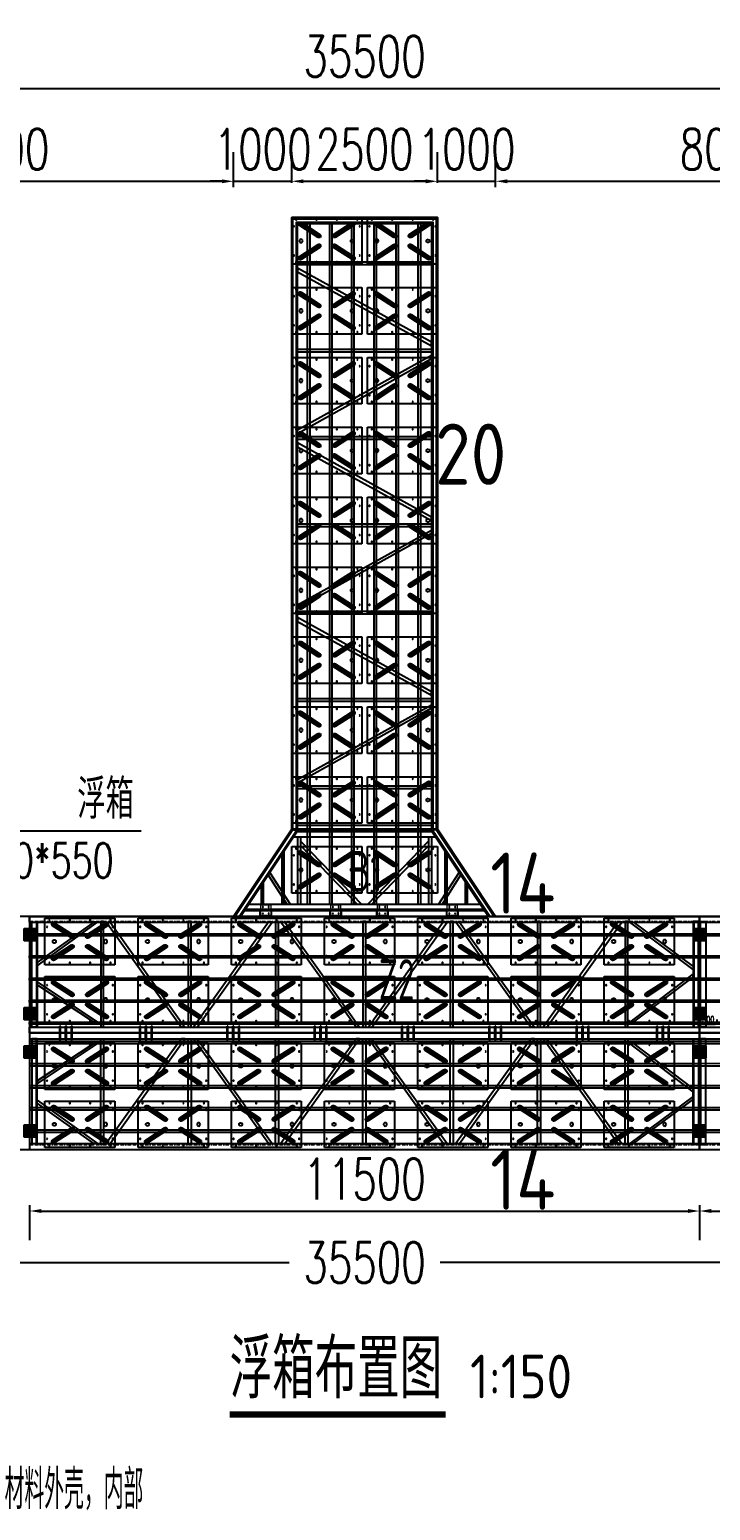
# Model space of a CAD drawing. Extents: x -89702 to 926017, y -610001 to -56924.
# Drawn here: x 887376 to 899062, y -235826 to -210400 of the extents above; entities that cross this region are included whole.
import ezdxf

# ---------------------------------------------------------------- set-up
doc = ezdxf.new("R2010")
doc.units = 0
doc.header["$LTSCALE"] = 10
doc.header["$MEASUREMENT"] = 0
doc.linetypes.add('__BORDER__', pattern=[21, 6, -3, 6, -3, 0, -3])
for name, color, linetype in [('DIM_LEAD', 3, 'Continuous'), ('DIM_SYMB', 3, 'Continuous'), ('L-TEXT文字标注', 7, 'Continuous'), ('PUB_TEXT', 7, 'Continuous'), ('W-_ANTICOLLISION防撞措施', 6, 'Continuous'), ('W-ALUMINUM_FRAME铝架', 30, 'Continuous'), ('W-FLOAT_BOWL浮筒', 253, 'Continuous'), ('W-STEEL_FRAME钢架', 3, 'Continuous'), ('W-STEEL_KEEL钢龙骨', 5, 'Continuous'), ('塑木板', 32, 'Continuous')]:
    doc.layers.add(name, color=color, linetype=linetype)
doc.layers.add('文字标注', color=7, linetype='Continuous', lineweight=18)
doc.styles.add('_TCH_DIM', font='SIMPLEX', dxfattribs={"bigfont": 'GBCBIG'})
doc.styles.get("Standard").update_dxf_attribs({"font": 'gbenor.shx', "bigfont": 'gbcbig.shx'})
doc.styles.add('STANDARD_T3', font='simplex.shx', dxfattribs={"width": 0.7, "bigfont": 'gbcbig.shx'})
doc.dimstyles.new('W&&200', dxfattribs={"dimtxt": 700, "dimasz": 200, "dimexe": 500, "dimexo": 600, "dimgap": 200, "dimtad": 1, "dimdec": 0, "dimzin": 0, "dimdsep": 46, "dimtxsty": 'STANDARD_T3', "dimcen": 0.09, "dimclrd": 1, "dimclre": 1, "dimclrt": 7, "dimazin": 2, "dimtfac": 1, "dimtdec": 0, "dimtix": 1, "dimtmove": 2, "dimatfit": 3, "dimfxl": 0, "dimtolj": 1, "dimtzin": 0, "dimarcsym": 0})
doc.dimstyles.new('W&&30', dxfattribs={"dimtxt": 105, "dimasz": 30, "dimexe": 75, "dimexo": 90, "dimgap": 30, "dimtad": 1, "dimdec": 0, "dimzin": 0, "dimdsep": 46, "dimtxsty": 'STANDARD_T3', "dimcen": 0.09, "dimclrd": 1, "dimclre": 1, "dimclrt": 7, "dimazin": 2, "dimtfac": 1, "dimtdec": 0, "dimtix": 1, "dimtmove": 2, "dimatfit": 3, "dimfxl": 0, "dimtolj": 1, "dimtzin": 0, "dimarcsym": 0})

# ---------------------------------------------------------------- blocks, each defined once
blk = doc.blocks.new('fx1200')
for p, q in [((1200, 276), (0, 276)), ((0, 276), (0, -524)), ((1200, -524), (1200, 276)), ((121, 187), (116, 177)), ((116, 177), (118, 165)), ((118, 165), (121, 155)), ((128, 196), (121, 187)), ((121, 155), (129, 147)), ((126, 172), (129, 182)), ((128, 162), (126, 172)), ((139, 201), (128, 196)), ((134, 155), (128, 162)), ((129, 182), (136, 190)), ((129, 172), (131, 180)), ((131, 164), (129, 172)), ((137, 159), (129, 147)), ((129, 147), (453, -63)), ((131, 180), (137, 187)), ((137, 159), (131, 164)), ((134, 155), (458, -56)), ((136, 190), (145, 192)), ((137, 187), (145, 189)), ((153, 185), (137, 159)), ((461, -53), (137, 159)), ((150, 201), (139, 201)), ((145, 192), (155, 189)), ((145, 189), (153, 185)), ((159, 197), (150, 201)), ((159, 197), (153, 185)), ((153, 185), (477, -24)), ((478, -21), (155, 189)), ((483, -12), (159, 197)), ((1041, 197), (717, -12)), ((1045, 189), (722, -21)), ((723, -24), (1047, 185)), ((1064, 159), (741, -53)), ((742, -56), (1066, 155)), ((747, -63), (1071, 147)), ((1052, 201), (1041, 197)), ((1047, 185), (1041, 197)), ((1045, 189), (1055, 192)), ((1047, 185), (1055, 189)), ((1047, 185), (1064, 159)), ((1063, 201), (1052, 201)), ((1055, 192), (1064, 190)), ((1055, 189), (1063, 187)), ((1072, 196), (1063, 201)), ((1063, 187), (1069, 180)), ((1064, 190), (1072, 182)), ((1069, 164), (1064, 159)), ((1064, 159), (1071, 147)), ((1072, 162), (1066, 155)), ((1069, 180), (1071, 172)), ((1071, 172), (1069, 164)), ((1071, 147), (1079, 155)), ((1080, 187), (1072, 196)), ((1072, 182), (1076, 172)), ((1076, 172), (1072, 162)), ((1079, 155), (1084, 165)), ((1084, 177), (1080, 187)), ((1084, 165), (1084, 177)), ((453, -184), (129, -393)), ((132, -123), (134, -113)), ((134, -135), (132, -123)), ((134, -113), (140, -103)), ((140, -145), (134, -135)), ((458, -192), (134, -402)), ((137, -405), (461, -195)), ((140, -103), (150, -96)), ((150, -150), (140, -145)), ((150, -96), (161, -95)), ((161, -153), (150, -150)), ((477, -222), (153, -433)), ((155, -437), (478, -225)), ((159, -443), (483, -234)), ((161, -95), (171, -96)), ((171, -150), (161, -153)), ((171, -96), (180, -103)), ((180, -145), (171, -150)), ((180, -103), (187, -113)), ((187, -135), (180, -145)), ((187, -113), (188, -123)), ((188, -123), (187, -135)), ((461, -53), (453, -63)), ((453, -63), (464, -68)), ((464, -180), (453, -184)), ((453, -184), (461, -195)), ((467, -59), (458, -56)), ((458, -192), (467, -189)), ((461, -53), (477, -24)), ((469, -54), (461, -53)), ((461, -195), (469, -192)), ((461, -195), (477, -222)), ((464, -68), (475, -68)), ((475, -180), (464, -180)), ((478, -56), (467, -59)), ((467, -189), (478, -190)), ((475, -53), (469, -54)), ((469, -192), (475, -194)), ((482, -48), (475, -53)), ((475, -68), (485, -63)), ((485, -185), (475, -180)), ((475, -194), (482, -200)), ((483, -12), (477, -24)), ((477, -24), (482, -31)), ((482, -217), (477, -222)), ((477, -222), (483, -234)), ((478, -21), (485, -29)), ((485, -49), (478, -56)), ((478, -190), (485, -199)), ((485, -219), (478, -225)), ((482, -31), (485, -39)), ((485, -39), (482, -48)), ((482, -200), (485, -209)), ((485, -209), (482, -217)), ((491, -21), (483, -12)), ((483, -234), (491, -225)), ((485, -29), (488, -39)), ((488, -39), (485, -49)), ((485, -63), (493, -54)), ((493, -194), (485, -185)), ((485, -199), (488, -209)), ((488, -209), (485, -219)), ((496, -31), (491, -21)), ((491, -225), (496, -215)), ((493, -54), (496, -43)), ((496, -204), (493, -194)), ((496, -43), (496, -31)), ((496, -215), (496, -204)), ((709, -21), (704, -31)), ((704, -31), (704, -43)), ((704, -43), (707, -54)), ((707, -194), (704, -204)), ((704, -204), (704, -215)), ((704, -215), (709, -225)), ((707, -54), (715, -63)), ((715, -185), (707, -194)), ((717, -12), (709, -21)), ((709, -225), (717, -234)), ((712, -39), (715, -29)), ((715, -49), (712, -39)), ((712, -209), (715, -199)), ((715, -219), (712, -209)), ((715, -29), (722, -21)), ((723, -56), (715, -49)), ((715, -63), (725, -68)), ((725, -180), (715, -185)), ((715, -199), (723, -190)), ((722, -225), (715, -219)), ((717, -12), (723, -24)), ((717, -39), (718, -31)), ((718, -48), (717, -39)), ((717, -209), (718, -200)), ((718, -217), (717, -209)), ((723, -222), (717, -234)), ((717, -234), (1041, -443)), ((718, -31), (723, -24)), ((725, -53), (718, -48)), ((718, -200), (725, -194)), ((723, -222), (718, -217)), ((722, -225), (1045, -437)), ((741, -53), (723, -24)), ((733, -59), (723, -56)), ((723, -190), (733, -189)), ((741, -195), (723, -222)), ((1047, -433), (723, -222)), ((733, -54), (725, -53)), ((725, -68), (736, -68)), ((736, -180), (725, -180)), ((725, -194), (733, -192)), ((741, -53), (733, -54)), ((742, -56), (733, -59)), ((733, -189), (742, -192)), ((733, -192), (741, -195)), ((736, -68), (747, -63)), ((747, -184), (736, -180)), ((741, -53), (747, -63)), ((747, -184), (741, -195)), ((741, -195), (1064, -405)), ((1066, -402), (742, -192)), ((1071, -393), (747, -184)), ((1015, -113), (1012, -123)), ((1012, -123), (1015, -135)), ((1020, -103), (1015, -113)), ((1015, -135), (1020, -145)), ((1029, -96), (1020, -103)), ((1020, -145), (1029, -150)), ((1041, -95), (1029, -96)), ((1029, -150), (1041, -153)), ((1050, -96), (1041, -95)), ((1041, -153), (1050, -150)), ((1060, -103), (1050, -96)), ((1050, -150), (1060, -145)), ((1066, -113), (1060, -103)), ((1060, -145), (1066, -135)), ((1068, -123), (1066, -113)), ((1066, -135), (1068, -123)), ((118, -412), (116, -423)), ((116, -423), (121, -435)), ((121, -402), (118, -412)), ((129, -393), (121, -402)), ((121, -435), (128, -443)), ((126, -420), (128, -410)), ((129, -430), (126, -420)), ((128, -410), (134, -402)), ((128, -443), (139, -448)), ((129, -393), (137, -405)), ((129, -420), (131, -412)), ((131, -428), (129, -420)), ((136, -437), (129, -430)), ((131, -412), (137, -405)), ((137, -433), (131, -428)), ((145, -438), (136, -437)), ((153, -433), (137, -405)), ((145, -435), (137, -433)), ((139, -448), (150, -448)), ((153, -433), (145, -435)), ((155, -437), (145, -438)), ((150, -448), (159, -443)), ((153, -433), (159, -443)), ((1041, -443), (1047, -433)), ((1041, -443), (1052, -448)), ((1055, -438), (1045, -437)), ((1047, -433), (1064, -405)), ((1055, -435), (1047, -433)), ((1052, -448), (1063, -448)), ((1063, -433), (1055, -435)), ((1064, -437), (1055, -438)), ((1069, -428), (1063, -433)), ((1063, -448), (1072, -443)), ((1071, -393), (1064, -405)), ((1064, -405), (1069, -412)), ((1072, -430), (1064, -437)), ((1066, -402), (1072, -410)), ((1069, -412), (1071, -420)), ((1071, -420), (1069, -428)), ((1079, -402), (1071, -393)), ((1072, -410), (1076, -420)), ((1076, -420), (1072, -430)), ((1072, -443), (1080, -435)), ((1084, -412), (1079, -402)), ((1080, -435), (1084, -423)), ((1084, -423), (1084, -412)), ((0, -524), (1200, -524))]:
    blk.add_line(p, q)
for centre in [(35, 126), (75, 241), (425, 241), (775, 241), (1125, 241), (1165, 126), (35, -374), (75, -489), (425, -489), (775, -489), (1125, -489), (1165, -374)]:
    blk.add_circle(centre, 7)
blk = doc.blocks.new('*U2206')
at = {"layer": 'W-FLOAT_BOWL浮筒', "xscale": -1, "rotation": 180}
for p in [(-1250, -124), (50, -124)]:
    blk.add_blockref('fx1200', p, dxfattribs=at)
blk = doc.blocks.new('*U2207')
at = {"layer": 'W-FLOAT_BOWL浮筒', "color": 0, "linetype": 'ByBlock', "lineweight": -2, "transparency": 16777216}
for p in [(0, 0), (0, -1200), (0, -2400), (0, -3600), (0, -4800), (0, -6000), (0, -7200), (0, -8400), (0, -9600), (0, -10800)]:
    blk.add_blockref('*U2206', p, dxfattribs=at)
blk = doc.blocks.new('*D2282')
at = {"layer": 'Defpoints', "color": 0, "linetype": 'ByBlock', "transparency": 16777216}
for p in [(887376, -229628), (898876, -229628), (898876, -230686)]:
    blk.add_point(p, dxfattribs=at)
at = {"layer": 'W-_ANTICOLLISION防撞措施', "color": 1, "linetype": 'ByBlock', "lineweight": -2, "transparency": 16777216}
for p, q in [((887376, -230586), (887376, -231186)), ((898876, -230586), (898876, -231186)), ((887576, -230686), (898676, -230686))]:
    blk.add_line(p, q, dxfattribs=at)
at = {"layer": 'W-_ANTICOLLISION防撞措施', "color": 1, "linetype": 'ByBlock', "transparency": 16777216}
for points in [[(887576, -230652), (887576, -230719), (887376, -230686)], [(898676, -230652), (898676, -230719), (898876, -230686)]]:
    blk.add_solid(points, dxfattribs=at)
at = {"layer": 'W-_ANTICOLLISION防撞措施', "color": 7, "linetype": 'ByBlock', "transparency": 16777216, "insert": (893126, -230136), "char_height": 700, "attachment_point": 5, "style": 'STANDARD_T3'}
blk.add_mtext('\\A1;11500', dxfattribs=at)
blk = doc.blocks.new('*D2283')
at = {"layer": 'Defpoints', "color": 0, "linetype": 'ByBlock', "transparency": 16777216}
for p in [(898876, -229628), (910876, -229628), (910876, -230686)]:
    blk.add_point(p, dxfattribs=at)
at = {"layer": 'W-_ANTICOLLISION防撞措施', "color": 1, "linetype": 'ByBlock', "lineweight": -2, "transparency": 16777216}
for p, q in [((898876, -230586), (898876, -231186)), ((910876, -230586), (910876, -231186)), ((899076, -230686), (910676, -230686))]:
    blk.add_line(p, q, dxfattribs=at)
at = {"layer": 'W-_ANTICOLLISION防撞措施', "color": 1, "linetype": 'ByBlock', "transparency": 16777216}
for points in [[(899076, -230652), (899076, -230719), (898876, -230686)], [(910676, -230652), (910676, -230719), (910876, -230686)]]:
    blk.add_solid(points, dxfattribs=at)
at = {"layer": 'W-_ANTICOLLISION防撞措施', "color": 7, "linetype": 'ByBlock', "transparency": 16777216, "insert": (904876, -230136), "char_height": 700, "attachment_point": 5, "style": 'STANDARD_T3'}
blk.add_mtext('\\A1;12000', dxfattribs=at)
blk = doc.blocks.new('01')
h = blk.add_hatch()
h.set_pattern_fill('HOUND', color=77, scale=5)
h.set_pattern_definition([(0, (0, 0), (31.75, 7.9375), [127, -63.5]), (90, (0, 0), (-7.9375, -31.75), [127, -63.5])])
h.paths.add_polyline_path([(50227, 12928), (50227, 12728), (50427, 12728), (50427, 12928)])
h.paths.add_polyline_path([(50382, 12893, -1), (50402, 12893, -1)], flags=16)
h.paths.add_polyline_path([(50252, 12893, -1), (50272, 12893, -1)], flags=16)
h.paths.add_polyline_path([(50402, 12763, -1), (50382, 12763, -1)], flags=16)
h.paths.add_polyline_path([(50272, 12763, -1), (50252, 12763, -1)], flags=16)
at = {"color": 251}
blk.add_lwpolyline([(50227, 12928), (50427, 12928), (50427, 12728), (50227, 12728)], close=True, dxfattribs=at)
at = {"color": 6}
for centre in [(50262, 12893), (50262, 12763), (50392, 12893), (50392, 12763)]:
    blk.add_circle(centre, 10, dxfattribs=at)
blk = doc.blocks.new('*U2232')
at = {"color": 4}
blk.add_lwpolyline([(-5750, 17.5), (5750, 17.5), (5750, -17.5), (-5750, -17.5)], close=True, dxfattribs=at)
blk = doc.blocks.new('*U2233')
at = {"layer": 'W-STEEL_KEEL钢龙骨', "color": 0, "linetype": 'ByBlock', "lineweight": -2, "transparency": 16777216}
for p in [(0, 1520), (0, 1140), (0, 760), (0, 380), (0, 0)]:
    blk.add_blockref('*U2232', p, dxfattribs=at)
blk = doc.blocks.new('*U2237')
at = {"color": 1}
blk.add_lwpolyline([(25, 906.5), (-25, 906.5), (-25, -906.5), (25, -906.5)], close=True, dxfattribs=at)
blk = doc.blocks.new('*U2231')
at = {"layer": 'W-ALUMINUM_FRAME铝架', "color": 0, "linetype": 'ByBlock', "lineweight": -2, "transparency": 16777216}
for p in [(0, 0), (1500, 0), (3000, 0), (4500, 0), (6000, 0), (7500, 0), (9000, 0)]:
    blk.add_blockref('*U2237', p, dxfattribs=at)
blk = doc.blocks.new('1')
at = {"lineweight": -3}
for p, q in [((-1521938, 1214338), (-1521935, 1214338)), ((-1521938, 1214336), (-1521931, 1214336)), ((-1521938, 1214336), (-1521914, 1214336)), ((-1521938, 1214136), (-1521931, 1214136)), ((-1521938, 1214136), (-1521914, 1214136)), ((-1521938, 1214134), (-1521935, 1214134)), ((-1521936, 1214341), (-1521936, 1214346)), ((-1521936, 1214346), (-1521916, 1214346)), ((-1521935, 1214341), (-1521936, 1214341)), ((-1521935, 1214131), (-1521936, 1214131)), ((-1521936, 1214131), (-1521936, 1214126)), ((-1521936, 1214126), (-1521916, 1214126)), ((-1521934, 1214347), (-1521932, 1214347)), ((-1521933, 1214352), (-1521931, 1214355)), ((-1521933, 1214136), (-1521933, 1214352)), ((-1521919, 1214352), (-1521933, 1214352)), ((-1521932, 1214347), (-1521919, 1214347)), ((-1521932, 1214346), (-1521932, 1214341)), ((-1521932, 1214126), (-1521932, 1214131)), ((-1521921, 1214355), (-1521931, 1214355)), ((-1521919, 1214352), (-1521921, 1214355)), ((-1521919, 1214347), (-1521921, 1214347)), ((-1521921, 1214346), (-1521921, 1214341)), ((-1521921, 1214126), (-1521921, 1214131)), ((-1521919, 1214136), (-1521919, 1214352)), ((-1521917, 1214341), (-1521916, 1214341)), ((-1521914, 1214338), (-1521917, 1214338)), ((-1521914, 1214134), (-1521917, 1214134)), ((-1521917, 1214131), (-1521916, 1214131)), ((-1521916, 1214341), (-1521916, 1214346)), ((-1521916, 1214131), (-1521916, 1214126)), ((-1521934, 1214125), (-1521932, 1214125)), ((-1521932, 1214125), (-1521919, 1214125)), ((-1521919, 1214125), (-1521921, 1214125))]:
    blk.add_line(p, q, dxfattribs=at)
at = {"color": 1}
for p, q in [((-1521936, 1214346), (-1521934, 1214347)), ((-1521919, 1214347), (-1521916, 1214346))]:
    blk.add_line(p, q, dxfattribs=at)
at = {"color": 6, "lineweight": -3}
for p, q in [((-1521931, 1214136), (-1521931, 1214355)), ((-1521921, 1214136), (-1521921, 1214355))]:
    blk.add_line(p, q, dxfattribs=at)
at = {"lineweight": -3}
for points in [[(-1521933, 1214336), (-1521938, 1214336), (-1521938, 1214338), (-1521914, 1214338), (-1521914, 1214336), (-1521919, 1214336)], [(-1521933, 1214136), (-1521938, 1214136), (-1521938, 1214134), (-1521914, 1214134), (-1521914, 1214136), (-1521919, 1214136)], [(-1521935, 1214338), (-1521935, 1214341), (-1521917, 1214341), (-1521917, 1214338)], [(-1521935, 1214134), (-1521935, 1214131), (-1521917, 1214131), (-1521917, 1214134)]]:
    blk.add_lwpolyline(points, dxfattribs=at)
for centre, radius, start, end in [((-1521934, 1214129), 3.22, 223.6028, 316.3972), ((-1521926, 1214140), 14.7, 248.7607, 291.2393), ((-1521919, 1214129), 3.22, 223.6028, 316.3972)]:
    blk.add_arc(centre, radius, start, end, dxfattribs=at)
blk = doc.blocks.new('*U2244')
at = {"color": 4}
blk.add_lwpolyline([(-5957, 18), (5957, 17), (5957, -18), (-5957, -17)], close=True, dxfattribs=at)
blk = doc.blocks.new('*U2245')
at = {"layer": 'W-STEEL_KEEL钢龙骨', "color": 0, "linetype": 'ByBlock', "lineweight": -2, "transparency": 16777216}
for p in [(0, 1520), (0, 1140), (0, 760), (0, 380), (0, 0)]:
    blk.add_blockref('*U2244', p, dxfattribs=at)
blk = doc.blocks.new('*U2228')
at = {"color": 4}
blk.add_lwpolyline([(-5750, 17.5), (5750, 17.5), (5750, -17.5), (-5750, -17.5)], close=True, dxfattribs=at)
blk = doc.blocks.new('*U2229')
at = {"layer": 'W-STEEL_KEEL钢龙骨', "color": 0, "linetype": 'ByBlock', "lineweight": -2, "transparency": 16777216}
for p in [(0, 1520), (0, 1140), (0, 760), (0, 380), (0, 0)]:
    blk.add_blockref('*U2228', p, dxfattribs=at)
blk = doc.blocks.new('*U2230')
at = {"color": 1}
blk.add_lwpolyline([(25, 906.5), (-25, 906.5), (-25, -906.5), (25, -906.5)], close=True, dxfattribs=at)
blk = doc.blocks.new('*U2227')
at = {"layer": 'W-ALUMINUM_FRAME铝架', "color": 0, "linetype": 'ByBlock', "lineweight": -2, "transparency": 16777216}
for p in [(0, 0), (1500, 0), (3000, 0), (4500, 0), (6000, 0), (7500, 0), (9000, 0)]:
    blk.add_blockref('*U2230', p, dxfattribs=at)
blk = doc.blocks.new('*D2305')
at = {"layer": 'Defpoints', "color": 0, "transparency": 16777216}
for p in [(899176, -227475), (899176, -227528), (898876, -227628)]:
    blk.add_point(p, dxfattribs=at)
at = {"layer": 'W-STEEL_FRAME钢架', "color": 1, "lineweight": -2, "transparency": 16777216}
for p, q in [((898876, -227538), (898876, -227400)), ((898906, -227475), (899146, -227475)), ((899176, -227438), (899176, -227400))]:
    blk.add_line(p, q, dxfattribs=at)
at = {"layer": 'W-STEEL_FRAME钢架', "color": 1, "transparency": 16777216}
for points in [[(898906, -227470), (898906, -227480), (898876, -227475)], [(899146, -227470), (899146, -227480), (899176, -227475)]]:
    blk.add_solid(points, dxfattribs=at)
at = {"layer": 'W-STEEL_FRAME钢架', "color": 7, "transparency": 16777216, "insert": (899026, -227393), "char_height": 105, "attachment_point": 5, "style": 'STANDARD_T3'}
blk.add_mtext('\\A1;300', dxfattribs=at)
blk = doc.blocks.new('*U2240')
at = {"color": 4}
blk.add_lwpolyline([(5957, 18), (-5957, 17), (-5957, -18), (5957, -17)], close=True, dxfattribs=at)
blk = doc.blocks.new('*U2241')
at = {"layer": 'W-STEEL_KEEL钢龙骨', "color": 0, "linetype": 'ByBlock', "lineweight": -2, "transparency": 16777216}
for p in [(0, 1520), (0, 1140), (0, 760), (0, 380), (0, 0)]:
    blk.add_blockref('*U2240', p, dxfattribs=at)
blk = doc.blocks.new('*U1329')
at = {"color": 1, "lineweight": 5}
blk.add_lwpolyline([(-87, -84.75), (87, -84.75, 0.41421356), (92, -79.75), (92, 79.75, 0.41421356), (87, 84.75), (-87, 84.75, 0.41421356), (-92, 79.75), (-92, -79.75, 0.41421356)], format="xyb", close=True, dxfattribs=at)
for centre in [(-55, 50.25), (55, 50.25), (-55, -49.75), (55, -49.75)]:
    blk.add_circle(centre, 10, dxfattribs=at)
blk = doc.blocks.new('*U2248')
at = {"layer": 'W-STEEL_FRAME钢架', "color": 1, "linetype": 'ByBlock'}
blk.add_lwpolyline([(-25, 1150), (25, 1150), (25, -1150), (-25, -1150)], close=True, dxfattribs=at)
blk = doc.blocks.new('*U2249')
at = {"layer": 'W-ALUMINUM_FRAME铝架', "color": 0, "linetype": 'ByBlock', "lineweight": -2, "transparency": 16777216}
for p in [(0, 0), (1500, 0), (3000, 0), (4500, 0), (6000, 0), (7500, 0), (9000, 0)]:
    blk.add_blockref('*U2248', p, dxfattribs=at)
blk = doc.blocks.new('*D2320')
at = {"layer": 'Defpoints', "color": 0, "transparency": 16777216}
for p in [(890876, -213004), (882876, -225628), (890876, -225628)]:
    blk.add_point(p, dxfattribs=at)
at = {"layer": 'L-TEXT文字标注', "color": 1, "lineweight": -2, "transparency": 16777216}
for p, q in [((882876, -213104), (882876, -212504)), ((890876, -213104), (890876, -212504)), ((883076, -213004), (890676, -213004))]:
    blk.add_line(p, q, dxfattribs=at)
at = {"layer": 'L-TEXT文字标注', "color": 1, "transparency": 16777216}
for points in [[(883076, -212971), (883076, -213038), (882876, -213004)], [(890676, -212971), (890676, -213038), (890876, -213004)]]:
    blk.add_solid(points, dxfattribs=at)
at = {"layer": 'L-TEXT文字标注', "color": 7, "transparency": 16777216, "insert": (886876, -212454), "char_height": 700, "attachment_point": 5, "style": 'STANDARD_T3'}
blk.add_mtext('\\A1;8000', dxfattribs=at)
blk = doc.blocks.new('*D2310')
at = {"layer": 'Defpoints', "color": 0, "transparency": 16777216}
for p in [(891876, -213004), (891876, -213628), (890876, -225628)]:
    blk.add_point(p, dxfattribs=at)
at = {"layer": 'L-TEXT文字标注', "color": 1, "lineweight": -2, "transparency": 16777216}
for p, q in [((890876, -213104), (890876, -212504)), ((891876, -213028), (891876, -212504)), ((890676, -213004), (890476, -213004)), ((890876, -213004), (891876, -213004)), ((892076, -213004), (892276, -213004))]:
    blk.add_line(p, q, dxfattribs=at)
at = {"layer": 'L-TEXT文字标注', "color": 1, "transparency": 16777216}
for points in [[(890676, -212971), (890676, -213038), (890876, -213004)], [(892076, -212971), (892076, -213038), (891876, -213004)]]:
    blk.add_solid(points, dxfattribs=at)
at = {"layer": 'L-TEXT文字标注', "color": 7, "transparency": 16777216, "insert": (891376, -212454), "char_height": 700, "attachment_point": 5, "style": 'STANDARD_T3'}
blk.add_mtext('\\A1;1000', dxfattribs=at)
blk = doc.blocks.new('*D2311')
at = {"layer": 'Defpoints', "color": 0, "transparency": 16777216}
for p in [(894376, -213004), (891876, -213628), (894376, -213628)]:
    blk.add_point(p, dxfattribs=at)
at = {"layer": 'L-TEXT文字标注', "color": 1, "lineweight": -2, "transparency": 16777216}
for p, q in [((891876, -213028), (891876, -212504)), ((894376, -213028), (894376, -212504)), ((892076, -213004), (894176, -213004))]:
    blk.add_line(p, q, dxfattribs=at)
at = {"layer": 'L-TEXT文字标注', "color": 1, "transparency": 16777216}
for points in [[(892076, -212971), (892076, -213038), (891876, -213004)], [(894176, -212971), (894176, -213038), (894376, -213004)]]:
    blk.add_solid(points, dxfattribs=at)
at = {"layer": 'L-TEXT文字标注', "color": 7, "transparency": 16777216, "insert": (893126, -212454), "char_height": 700, "attachment_point": 5, "style": 'STANDARD_T3'}
blk.add_mtext('\\A1;2500', dxfattribs=at)
blk = doc.blocks.new('*D2312')
at = {"layer": 'Defpoints', "color": 0, "transparency": 16777216}
for p in [(895376, -213004), (894376, -213628), (895376, -225628)]:
    blk.add_point(p, dxfattribs=at)
at = {"layer": 'L-TEXT文字标注', "color": 1, "lineweight": -2, "transparency": 16777216}
for p, q in [((894376, -213028), (894376, -212504)), ((895376, -213104), (895376, -212504)), ((894176, -213004), (893976, -213004)), ((894376, -213004), (895376, -213004)), ((895576, -213004), (895776, -213004))]:
    blk.add_line(p, q, dxfattribs=at)
at = {"layer": 'L-TEXT文字标注', "color": 1, "transparency": 16777216}
for points in [[(894176, -212971), (894176, -213038), (894376, -213004)], [(895576, -212971), (895576, -213038), (895376, -213004)]]:
    blk.add_solid(points, dxfattribs=at)
at = {"layer": 'L-TEXT文字标注', "color": 7, "transparency": 16777216, "insert": (894876, -212454), "char_height": 700, "attachment_point": 5, "style": 'STANDARD_T3'}
blk.add_mtext('\\A1;1000', dxfattribs=at)
blk = doc.blocks.new('*D2313')
at = {"layer": 'Defpoints', "color": 0, "transparency": 16777216}
for p in [(903376, -213004), (895376, -225628), (903376, -225628)]:
    blk.add_point(p, dxfattribs=at)
at = {"layer": 'L-TEXT文字标注', "color": 1, "lineweight": -2, "transparency": 16777216}
for p, q in [((895376, -213104), (895376, -212504)), ((903376, -213104), (903376, -212504)), ((895576, -213004), (903176, -213004))]:
    blk.add_line(p, q, dxfattribs=at)
at = {"layer": 'L-TEXT文字标注', "color": 1, "transparency": 16777216}
for points in [[(895576, -212971), (895576, -213038), (895376, -213004)], [(903176, -212971), (903176, -213038), (903376, -213004)]]:
    blk.add_solid(points, dxfattribs=at)
at = {"layer": 'L-TEXT文字标注', "color": 7, "transparency": 16777216, "insert": (899376, -212454), "char_height": 700, "attachment_point": 5, "style": 'STANDARD_T3'}
blk.add_mtext('\\A1;8000', dxfattribs=at)
blk = doc.blocks.new('*D2307')
at = {"layer": 'Defpoints', "color": 0, "transparency": 16777216}
for p in [(910876, -211409), (875376, -212504), (910876, -212504)]:
    blk.add_point(p, dxfattribs=at)
at = {"layer": 'L-TEXT文字标注', "color": 1, "lineweight": -2, "transparency": 16777216}
for p, q in [((875376, -211509), (875376, -210909)), ((910876, -211509), (910876, -210909)), ((875576, -211409), (910676, -211409))]:
    blk.add_line(p, q, dxfattribs=at)
at = {"layer": 'L-TEXT文字标注', "color": 1, "transparency": 16777216}
for points in [[(875576, -211376), (875576, -211442), (875376, -211409)], [(910676, -211376), (910676, -211442), (910876, -211409)]]:
    blk.add_solid(points, dxfattribs=at)
at = {"layer": 'L-TEXT文字标注', "color": 7, "transparency": 16777216, "insert": (893126, -210859), "char_height": 700, "attachment_point": 5, "style": 'STANDARD_T3'}
blk.add_mtext('\\A1;35500', dxfattribs=at)
blk = doc.blocks.new('*D2309')
at = {"layer": 'Defpoints', "color": 0, "linetype": 'ByBlock', "transparency": 16777216}
for p in [(875376, -231186), (910876, -231186), (910876, -231571)]:
    blk.add_point(p, dxfattribs=at)
at = {"layer": 'W-_ANTICOLLISION防撞措施', "color": 1, "linetype": 'ByBlock', "lineweight": -2, "transparency": 16777216}
for p, q in [((875376, -231571), (875376, -232071)), ((875576, -231571), (891829, -231571)), ((910676, -231571), (894423, -231571)), ((910876, -231571), (910876, -232071))]:
    blk.add_line(p, q, dxfattribs=at)
at = {"layer": 'W-_ANTICOLLISION防撞措施', "color": 1, "linetype": 'ByBlock', "transparency": 16777216}
for points in [[(875576, -231538), (875576, -231604), (875376, -231571)], [(910676, -231538), (910676, -231604), (910876, -231571)]]:
    blk.add_solid(points, dxfattribs=at)
at = {"layer": 'W-_ANTICOLLISION防撞措施', "color": 7, "linetype": 'ByBlock', "transparency": 16777216, "insert": (893126, -231571), "char_height": 700, "attachment_point": 5, "style": 'STANDARD_T3'}
blk.add_mtext('\\A1;35500', dxfattribs=at)
blk = doc.blocks.new('*U2364')
at = {"layer": 'W-FLOAT_BOWL浮筒', "xscale": -1}
blk.add_blockref('fx1200', (600, 124), dxfattribs=at)
blk = doc.blocks.new('*U2365')
at = {"layer": '文字标注', "color": 0, "linetype": 'ByBlock', "lineweight": -2, "transparency": 16777216}
blk.add_blockref('*U2364', (0, 0), dxfattribs=at)
blk = doc.blocks.new('*U2366')
at = {"layer": 'W-FLOAT_BOWL浮筒', "xscale": -1}
blk.add_blockref('fx1200', (600, 124), dxfattribs=at)
blk = doc.blocks.new('*U2367')
at = {"layer": '文字标注', "color": 0, "linetype": 'ByBlock', "lineweight": -2, "transparency": 16777216}
blk.add_blockref('*U2366', (0, 0), dxfattribs=at)
blk = doc.blocks.new('*U2362')
at = {"layer": '文字标注'}
for name, p in [('*U2365', (0, 500)), ('*U2367', (0, -500))]:
    blk.add_blockref(name, p, dxfattribs=at)
blk = doc.blocks.new('*U2363')
at = {"layer": '文字标注', "color": 0, "linetype": 'ByBlock', "lineweight": -2, "transparency": 16777216}
for p in [(0, 0), (1600, 0), (3200, 0), (4800, 0), (6400, 0), (8000, 0), (9600, 0)]:
    blk.add_blockref('*U2362', p, dxfattribs=at)
blk = doc.blocks.new('*U2370')
at = {"layer": 'W-FLOAT_BOWL浮筒', "xscale": -1}
blk.add_blockref('fx1200', (600, 124), dxfattribs=at)
blk = doc.blocks.new('*U2371')
at = {"layer": '文字标注', "color": 0, "linetype": 'ByBlock', "lineweight": -2, "transparency": 16777216}
blk.add_blockref('*U2370', (0, 0), dxfattribs=at)
blk = doc.blocks.new('*U2372')
at = {"layer": 'W-FLOAT_BOWL浮筒', "xscale": -1}
blk.add_blockref('fx1200', (600, 124), dxfattribs=at)
blk = doc.blocks.new('*U2373')
at = {"layer": '文字标注', "color": 0, "linetype": 'ByBlock', "lineweight": -2, "transparency": 16777216}
blk.add_blockref('*U2372', (0, 0), dxfattribs=at)
blk = doc.blocks.new('*U2368')
at = {"layer": '文字标注'}
for name, p in [('*U2371', (0, 500)), ('*U2373', (0, -500))]:
    blk.add_blockref(name, p, dxfattribs=at)
blk = doc.blocks.new('*U2369')
at = {"layer": '文字标注', "color": 0, "linetype": 'ByBlock', "lineweight": -2, "transparency": 16777216}
for p in [(0, 0), (1600, 0), (3200, 0), (4800, 0), (6400, 0), (8000, 0), (9600, 0)]:
    blk.add_blockref('*U2368', p, dxfattribs=at)

msp = doc.modelspace()

# ---------------------------------------------------------------- linework, layer by layer
at = {"color": 4}
for p, q in [((892011.6, -213836.4), (892011.6, -213836.4)), ((891876, -224127.9), (891976, -224158.2)), ((894276, -224158.2), (891976, -224158.2)), ((894376, -224127.9), (894276, -224158.2)), ((895376, -225627.9), (890876, -225627.9)), ((891030.5, -225627.9), (895030.5, -225627.9))]:
    msp.add_line(p, q, dxfattribs=at)
at = {"color": 3, "linetype": 'ByBlock', "lineweight": 20, "ltscale": 0.169574}
for p, q in [((891972.7, -224163.2), (894279.3, -224163.2)), ((891972.7, -224163.2), (894279.3, -224163.2)), ((891972.7, -224163.2), (894279.3, -224163.2)), ((891972.7, -224163.2), (894279.3, -224163.2)), ((891976, -224153.2), (894276, -224153.2)), ((891976, -224153.2), (894276, -224153.2)), ((891976, -224153.2), (894276, -224153.2)), ((891976, -224153.2), (894276, -224153.2)), ((891976, -224158.2), (894276, -224158.2)), ((891976, -224158.2), (894276, -224158.2)), ((891976, -224158.2), (894276, -224158.2)), ((891976, -224158.2), (894276, -224158.2)), ((895187.8, -225525.9), (891064.2, -225525.9)), ((895181.1, -225515.9), (891070.8, -225515.9))]:
    msp.add_line(p, q, dxfattribs=at)
at = {"color": 3}
for p, q in [((887376, -225627.9), (898876, -225627.9)), ((887376, -225727.9), (887376, -225627.9)), ((887376, -225727.9), (898876, -225727.9)), ((898876, -225627.9), (898876, -225727.9)), ((898876, -225627.9), (910876, -225627.9)), ((898876, -225727.9), (898876, -225627.9)), ((898876, -225727.9), (910776, -225727.9)), ((898876, -227627.9), (898876, -227527.9)), ((898876, -227627.9), (898876, -227727.9)), ((887376, -229527.9), (887376, -229627.9)), ((887376, -229527.9), (898876, -229527.9)), ((898876, -229627.9), (898876, -229527.9)), ((898876, -229527.9), (898876, -229627.9)), ((898876, -229527.9), (910776, -229527.9)), ((887376, -229627.9), (898876, -229627.9)), ((898876, -229627.9), (910876, -229627.9))]:
    msp.add_line(p, q, dxfattribs=at)
at = {"color": 251, "linetype": '__BORDER__'}
for p, q in [((887376, -225714.9), (898876, -225714.9)), ((898876, -225714.9), (910789, -225714.9)), ((887376, -229540.9), (898876, -229540.9)), ((898876, -229540.9), (910789, -229540.9))]:
    msp.add_line(p, q, dxfattribs=at)
at = {"color": 251}
for p, q in [((887493, -225714.9), (887493, -227527.9)), ((887493, -229540.9), (887493, -227727.9))]:
    msp.add_line(p, q, dxfattribs=at)
at = {"color": 0}
for p, q in [((887592, -225714.9), (887582, -225714.9)), ((898768, -225714.9), (898778, -225714.9)), ((898778, -225714.9), (898778, -227527.9)), ((898778, -229540.9), (898778, -227727.9)), ((887592, -229540.9), (887582, -229540.9)), ((898768, -229540.9), (898778, -229540.9))]:
    msp.add_line(p, q, dxfattribs=at)
at = {"color": 4}
for points in [[(890876, -225627.9), (891876, -224127.9), (891876, -213627.9), (894376, -213627.9), (894376, -224127.9), (895376, -225627.9)], [(890996.2, -225627.9), (891976, -224158.2), (891976, -213727.9), (894276, -213727.9), (894276, -224158.2), (895255.8, -225627.9)], [(891067.5, -225520.9), (895184.5, -225520.9)]]:
    msp.add_lwpolyline(points, dxfattribs=at)
at = {"color": 3}
for points in [[(890900, -225627.9), (891896, -224134), (891896, -213647.9), (894356, -213647.9), (894356, -224134), (895351.9, -225627.9)], [(890972.1, -225627.9), (891956, -224152.2), (891956, -213707.9), (894296, -213707.9), (894296, -224152.2), (895279.8, -225627.9)]]:
    msp.add_lwpolyline(points, dxfattribs=at)
at = {"color": 6}
for points in [[(887413, -225727.9), (887503, -225727.9), (887503, -227527.9), (887413, -227527.9)], [(898858, -225714.9), (898768, -225714.9), (898768, -227527.9), (898858, -227527.9)], [(898894, -225714.9), (898984, -225714.9), (898984, -227527.9), (898894, -227527.9)], [(887413, -229527.9), (887503, -229527.9), (887503, -227727.9), (887413, -227727.9)], [(898858, -229540.9), (898768, -229540.9), (898768, -227727.9), (898858, -227727.9)], [(898894, -229540.9), (898984, -229540.9), (898984, -227727.9), (898894, -227727.9)]]:
    msp.add_lwpolyline(points, close=True, dxfattribs=at)
at = {"color": 2}
for points in [[(887376, -227527.9), (898876, -227527.9), (898876, -227627.9), (887376, -227627.9)], [(898876, -227527.9), (910789, -227527.9), (910789, -227627.9), (898876, -227627.9)], [(887376, -227727.9), (898876, -227727.9), (898876, -227627.9), (887376, -227627.9)], [(898876, -227727.9), (910789, -227727.9), (910789, -227627.9), (898876, -227627.9)]]:
    msp.add_lwpolyline(points, close=True, dxfattribs=at)
at = {"layer": 'DIM_LEAD', "color": 0, "linetype": 'ByBlock'}
msp.add_line((884747.9, -224159.5), (889290.6, -224159.5), dxfattribs=at)
at = {"layer": 'DIM_SYMB', "linetype": 'ByBlock', "const_width": 105}
msp.add_lwpolyline([(890811, -234179.6), (894517.3, -234179.6)], dxfattribs=at)
at = {"layer": 'W-ALUMINUM_FRAME铝架', "color": 1}
for p, q in [((891976, -224258.2), (891976, -225420.9)), ((892026, -224258.2), (892026, -225420.9)), ((894226, -224258.2), (894226, -225420.9)), ((894276, -224258.2), (894276, -225420.9)), ((892025.6, -224407.9), (893006.4, -225420.9)), ((892026, -224336.3), (893076, -225420.9)), ((894226, -224336.3), (893176, -225420.9)), ((894226.3, -224407.9), (893245.6, -225420.9)), ((891796.2, -225420.9), (891471, -224915.8)), ((891855.7, -225420.9), (891501.2, -224870.4)), ((894396.2, -225420.9), (894750.8, -224870.4)), ((894455.7, -225420.9), (894781, -224915.8))]:
    msp.add_line(p, q, dxfattribs=at)
for points in [[(891976, -214493.5), (891976, -214561.1), (894276, -215830), (894276, -215769.5), (891976, -214493.5)], [(891976, -217342), (891976, -217274.4), (894276, -215992), (894276, -216052.6), (891976, -217342)], [(891976, -217493.5), (891976, -217561.1), (894276, -218830), (894276, -218769.5), (891976, -217493.5)], [(891976, -220342), (891976, -220274.4), (894276, -218992), (894276, -219052.6), (891976, -220342)], [(891976, -220493.5), (891976, -220561.1), (894276, -221830), (894276, -221769.5), (891976, -220493.5)], [(891976, -223342), (891976, -223274.4), (894276, -221992), (894276, -222052.6), (891976, -223342)], [(888541, -225727.9), (888475.4, -225727.9), (887503, -226420.5), (887503, -226473.9), (888541, -225727.9)], [(888691, -225727.9), (888756.6, -225727.9), (890041, -227527.9), (889979.6, -227527.9), (888691, -225727.9)], [(891541, -225727.9), (891475.4, -225727.9), (890191, -227527.9), (890252.4, -227527.9), (891541, -225727.9)], [(891691, -225727.9), (891756.6, -225727.9), (893041, -227527.9), (892979.6, -227527.9), (891691, -225727.9)], [(894541, -225727.9), (894475.4, -225727.9), (893191, -227527.9), (893252.4, -227527.9), (894541, -225727.9)], [(894691, -225727.9), (894756.6, -225727.9), (896041, -227527.9), (895979.6, -227527.9), (894691, -225727.9)], [(897541, -225727.9), (897475.4, -225727.9), (896191, -227527.9), (896252.4, -227527.9), (897541, -225727.9)], [(897681.7, -225727.9), (897747.1, -225733.2), (898768, -226484.6), (898768, -226537.7), (897681.7, -225727.9)], [(888541, -227444.9), (888475.4, -227444.9), (887503, -226804.9), (887503, -226751.5), (888541, -227444.9)], [(897681.7, -227444.9), (897747.1, -227439.7), (898768, -226669.1), (898768, -226616), (897681.7, -227444.9)], [(888541, -227810.9), (888475.4, -227810.9), (887503, -228451), (887503, -228504.4), (888541, -227810.9)], [(888691, -229527.9), (888756.6, -229527.9), (890041, -227727.9), (889979.6, -227727.9), (888691, -229527.9)], [(891541, -229527.9), (891475.4, -229527.9), (890191, -227727.9), (890252.4, -227727.9), (891541, -229527.9)], [(891691, -229527.9), (891756.6, -229527.9), (893041, -227727.9), (892979.6, -227727.9), (891691, -229527.9)], [(894541, -229527.9), (894475.4, -229527.9), (893191, -227727.9), (893252.4, -227727.9), (894541, -229527.9)], [(894691, -229527.9), (894756.6, -229527.9), (896041, -227727.9), (895979.6, -227727.9), (894691, -229527.9)], [(897541, -229527.9), (897475.4, -229527.9), (896191, -227727.9), (896252.4, -227727.9), (897541, -229527.9)], [(897681.7, -227810.9), (897747.1, -227816.2), (898768, -228586.8), (898768, -228639.9), (897681.7, -227810.9)], [(888541, -229527.9), (888475.4, -229527.9), (887503, -228835.4), (887503, -228782), (888541, -229527.9)], [(897681.7, -229527.9), (897747.1, -229522.7), (898768, -228771.3), (898768, -228718.2), (897681.7, -229527.9)]]:
    msp.add_lwpolyline(points, dxfattribs=at)
at = {"layer": 'W-FLOAT_BOWL浮筒'}
for points in [[(881876, -213627.9), (879376, -213627.9), (879376, -224127.9), (878376, -225627.9), (875376, -225627.9), (875376, -229627.9), (910876, -229627.9), (910876, -225627.9), (907876, -225627.9), (906876, -224127.9), (906876, -213627.9), (904376, -213627.9), (904376, -224127.9), (903376, -225627.9), (895376, -225627.9), (894376, -224127.9), (894376, -213627.9), (891876, -213627.9), (891876, -224127.9), (890876, -225627.9), (882876, -225627.9), (881876, -224127.9)], [(887376, -227627.9), (898876, -227627.9), (898876, -225627.9), (887376, -225627.9)], [(898876, -227627.9), (910876, -227627.9), (910876, -225627.9), (898876, -225627.9)], [(887376, -229627.9), (898876, -229627.9), (898876, -227627.9), (887376, -227627.9)], [(898876, -229627.9), (910876, -229627.9), (910876, -227627.9), (898876, -227627.9)]]:
    msp.add_lwpolyline(points, close=True, dxfattribs=at)
at = {"layer": 'W-STEEL_FRAME钢架'}
for points in [[(881876, -213627.9), (879376, -213627.9), (879376, -224127.9), (878376, -225627.9), (875376, -225627.9), (875376, -229627.9), (910876, -229627.9), (910876, -225627.9), (907876, -225627.9), (906876, -224127.9), (906876, -213627.9), (904376, -213627.9), (904376, -224127.9), (903376, -225627.9), (895376, -225627.9), (894376, -224127.9), (894376, -213627.9), (891876, -213627.9), (891876, -224127.9), (890876, -225627.9), (882876, -225627.9), (881876, -224127.9)], [(890876, -225627.9), (891876, -224127.9), (891876, -213627.9), (894376, -213627.9), (894376, -224127.9), (895376, -225627.9)], [(891876, -224127.9), (891876, -213627.9), (894376, -213627.9), (894376, -224127.9)], [(887376, -227627.9), (898876, -227627.9), (898876, -225627.9), (887376, -225627.9)], [(898876, -227627.9), (910876, -227627.9), (910876, -225627.9), (898876, -225627.9)], [(887376, -229627.9), (898876, -229627.9), (898876, -227627.9), (887376, -227627.9)]]:
    msp.add_lwpolyline(points, close=True, dxfattribs=at)
at = {"layer": 'W-STEEL_KEEL钢龙骨', "color": 4}
for points in [[(892183.5, -213727.9), (892183.5, -225420.9), (892148.5, -225420.9), (892148.5, -213727.9)], [(892563.5, -213727.9), (892563.5, -225420.9), (892528.5, -225420.9), (892528.5, -213727.9)], [(892943.5, -213727.9), (892943.5, -225420.9), (892908.5, -225420.9), (892908.5, -213727.9)], [(893323.5, -213727.9), (893323.5, -225420.9), (893288.5, -225420.9), (893288.5, -213727.9)], [(893703.5, -213727.9), (893703.5, -225420.9), (893668.5, -225420.9), (893668.5, -213727.9)], [(894083.5, -213727.9), (894083.5, -225420.9), (894048.5, -225420.9), (894048.5, -213727.9)]]:
    msp.add_lwpolyline(points, close=True, dxfattribs=at)
for points in [[(891743.5, -225420.9), (891743.5, -224507)], [(894508.5, -225420.9), (894508.5, -224507)], [(891708.5, -225420.9), (891708.5, -224559.5)], [(894543.5, -225420.9), (894543.5, -224559.5)], [(891358.5, -225420.9), (891358.5, -225084.5)], [(891393.5, -225420.9), (891393.5, -225032)], [(894858.5, -225420.9), (894858.5, -225032)], [(894893.5, -225420.9), (894893.5, -225084.5)]]:
    msp.add_lwpolyline(points, dxfattribs=at)
at = {"layer": '塑木板', "color": 6}
for p, q in [((891909.3, -224258.2), (894342.7, -224258.2)), ((891909.3, -224258.2), (894342.7, -224258.2)), ((891909.3, -224258.2), (894342.7, -224258.2)), ((891909.3, -224258.2), (894342.7, -224258.2)), ((891909.3, -224258.2), (894342.7, -224258.2)), ((891909.3, -224258.2), (894342.7, -224258.2)), ((891969.3, -224168.2), (894282.7, -224168.2)), ((891969.3, -224168.2), (894282.7, -224168.2)), ((891969.3, -224168.2), (894282.7, -224168.2)), ((891969.3, -224168.2), (894282.7, -224168.2)), ((891969.3, -224168.2), (894282.7, -224168.2)), ((891969.3, -224168.2), (894282.7, -224168.2)), ((891969.3, -224168.2), (894282.7, -224168.2)), ((891969.3, -224168.2), (894282.7, -224168.2)), ((891976, -224058.2), (894276, -224058.2)), ((891976, -224058.2), (894276, -224058.2)), ((891976, -224058.2), (894276, -224058.2)), ((891976, -224058.2), (894276, -224058.2)), ((891976, -224058.2), (894276, -224058.2)), ((891976, -224058.2), (894276, -224058.2)), ((891976, -224148.2), (894276, -224148.2)), ((891976, -224148.2), (894276, -224148.2)), ((891976, -224148.2), (894276, -224148.2)), ((891976, -224148.2), (894276, -224148.2)), ((891976, -224148.2), (894276, -224148.2)), ((891976, -224148.2), (894276, -224148.2)), ((891976, -224148.2), (894276, -224148.2)), ((891976, -224148.2), (894276, -224148.2)), ((895191.1, -225530.9), (891060.8, -225530.9)), ((895191.1, -225530.9), (891060.8, -225530.9)), ((895177.8, -225510.9), (891074.2, -225510.9)), ((895177.8, -225510.9), (891074.2, -225510.9)), ((895117.8, -225420.9), (891134.2, -225420.9)), ((895117.8, -225420.9), (891134.2, -225420.9))]:
    msp.add_line(p, q, dxfattribs=at)
for points in [[(891530.5, -225530.9), (891330.5, -225530.9), (891330.5, -225620.9), (891530.5, -225620.9)], [(892730.5, -225530.9), (892530.5, -225530.9), (892530.5, -225620.9), (892730.5, -225620.9)], [(893530.5, -225530.9), (893330.5, -225530.9), (893330.5, -225620.9), (893530.5, -225620.9)], [(894730.5, -225530.9), (894530.5, -225530.9), (894530.5, -225620.9), (894730.5, -225620.9)]]:
    msp.add_lwpolyline(points, close=True, dxfattribs=at)

# ---------------------------------------------------------------- block references
at = {"color": 0, "linetype": 'ByBlock', "lineweight": -2, "xscale": -1, "rotation": 90}
for p in [(891430.5, -225520.9), (891430.5, -225520.9), (892630.5, -225520.9), (892630.5, -225520.9), (893430.5, -225520.9), (893430.5, -225520.9), (894630.5, -225520.9), (894630.5, -225520.9)]:
    msp.add_blockref('*U1329', p, dxfattribs=at)
at = {"color": 4, "xscale": -1, "rotation": 180}
for p in [(837053.4, -213114.6), (848543.8, -213114.6), (837053.4, -215128.1), (848543.8, -215128.1)]:
    msp.add_blockref('01', p, dxfattribs=at)
at = {"color": 4, "rotation": 180}
for p in [(937708.1, -213114.6), (949208.1, -213114.6), (937708.1, -215128.1), (949208.1, -215128.1)]:
    msp.add_blockref('01', p, dxfattribs=at)
at = {"color": 4}
for p in [(837053.4, -240127.8), (848543.8, -240127.8), (837053.4, -242141.3), (848543.8, -242141.3)]:
    msp.add_blockref('01', p, dxfattribs=at)
at = {"color": 4, "xscale": -1}
for p in [(937708.1, -240127.8), (949208.1, -240127.8), (937708.1, -242141.3), (949208.1, -242141.3)]:
    msp.add_blockref('01', p, dxfattribs=at)
at = {"color": 1}
for p in [(2409825.5, -1441864.3), (2409925.5, -1441864.3), (2410025.5, -1441864.3), (2411198.5, -1441864.3), (2411298.5, -1441864.3), (2411398.5, -1441864.3), (2412698, -1441864.3), (2412798, -1441864.3), (2412898, -1441864.3), (2414197.5, -1441864.3), (2414297.5, -1441864.3), (2414397.5, -1441864.3)]:
    msp.add_blockref('1', p, dxfattribs=at)
at = {"color": 1, "xscale": -1}
for p in [(-628155.3, -1441864.3), (-628055.3, -1441864.3), (-627955.3, -1441864.3), (-626655.9, -1441864.3), (-626555.9, -1441864.3), (-626455.9, -1441864.3), (-625156.4, -1441864.3), (-625056.4, -1441864.3), (-624956.4, -1441864.3), (-623778.4, -1441864.3), (-623678.4, -1441864.3), (-623578.4, -1441864.3)]:
    msp.add_blockref('1', p, dxfattribs=at)
at = {"layer": 'W-ALUMINUM_FRAME铝架', "linetype": 'ByBlock', "rotation": 90}
msp.add_blockref('*U2249', (893126, -223411), dxfattribs=at)
at = {"layer": 'W-ALUMINUM_FRAME铝架', "color": 0, "linetype": 'ByBlock'}
msp.add_blockref('*U2231', (888622, -226621.4), dxfattribs=at)
at = {"layer": 'W-ALUMINUM_FRAME铝架', "color": 0, "linetype": 'ByBlock', "xscale": -1, "rotation": 180}
msp.add_blockref('*U2227', (888622, -228634.4), dxfattribs=at)
at = {"layer": 'W-FLOAT_BOWL浮筒'}
msp.add_blockref('*U2207', (893126, -214027.9), dxfattribs=at)
at = {"layer": 'W-STEEL_KEEL钢龙骨', "color": 0, "linetype": 'ByBlock'}
for name, p in [('*U2233', (893126, -227462.4)), ('*U2245', (904832.5, -227462.6))]:
    msp.add_blockref(name, p, dxfattribs=at)
at = {"layer": 'W-STEEL_KEEL钢龙骨', "color": 0, "linetype": 'ByBlock', "xscale": -1, "rotation": 180}
msp.add_blockref('*U2229', (893126, -227793.4), dxfattribs=at)
at = {"layer": 'W-STEEL_KEEL钢龙骨', "color": 0, "linetype": 'ByBlock', "rotation": 180}
msp.add_blockref('*U2241', (904832.5, -227793.3), dxfattribs=at)
at = {"layer": '文字标注'}
for name, p in [('*U2363', (888239.7, -226557.9)), ('*U2369', (888239.7, -228697.9))]:
    msp.add_blockref(name, p, dxfattribs=at)

# ---------------------------------------------------------------- texts
at = {"layer": 'PUB_TEXT', "color": 1}
for s, p in [('20', (894335.7, -218215.9)), ('14', (895282.1, -225581.4)), ('14', (895282.1, -230665.8))]:
    msp.add_text(s, height=1050, dxfattribs=at).set_placement(p)
at = {"layer": 'PUB_TEXT', "color": 7, "linetype": 'ByBlock', "style": '_TCH_DIM'}
msp.add_text('浮箱', height=675.18, dxfattribs=at).set_placement((888194.4, -223949.5))
at = {"layer": 'PUB_TEXT', "color": 7, "linetype": 'ByBlock', "style": '_TCH_DIM', "width": 0.705882}
msp.add_text('1200*800*550', height=595, dxfattribs=at).set_placement((884640.6, -224964.5))
at = {"layer": 'PUB_TEXT', "width": 0.7}
for s, height, p in [('B1', 700, (892867.5, -225204.1)), ('Z2', 700, (893369.3, -227061.8)), ('材料外壳，内部', 675.18, (886946.7, -235804.6))]:
    msp.add_text(s, height=height, dxfattribs=at).set_placement(p)
at = {"layer": 'PUB_TEXT', "color": 7, "linetype": 'ByBlock'}
for s, height, p in [('浮箱布置图', 1012.77, (890811, -233902.6)), ('1:150', 750, (894937.3, -233902.6))]:
    msp.add_text(s, height=height, dxfattribs=at).set_placement(p)

# ---------------------------------------------------------------- dimensions: what is measured, and where the dimension line sits
at = {"layer": 'L-TEXT文字标注', "color": 3}
for base, p1, p2, picture, middle in [((910876, -211409.1), (875376, -212504.2), (910876, -212504.2), '*D2307', (893126, -210859.1)), ((890876, -213004.2), (882876, -225627.9), (890876, -225627.9), '*D2320', (886876, -212454.2)), ((891876, -213004.2), (890876, -225627.9), (891876, -213627.9), '*D2310', (891376, -212454.2)), ((894376, -213004.2), (891876, -213627.9), (894376, -213627.9), '*D2311', (893126, -212454.2)), ((895376, -213004.2), (894376, -213627.9), (895376, -225627.9), '*D2312', (894876, -212454.2)), ((903376, -213004.2), (895376, -225627.9), (903376, -225627.9), '*D2313', (899376, -212454.2))]:
    dim = msp.add_linear_dim(base=base, p1=p1, p2=p2, dimstyle='W&&200', override={"dimfxlon": 1}, dxfattribs=at)
    dim.commit()
    dim.dimension.update_dxf_attribs({"geometry": picture, "text_midpoint": middle})
at = {"layer": 'W-_ANTICOLLISION防撞措施', "color": 0, "linetype": 'ByBlock'}
for base, p1, p2, picture, middle in [((898876, -230685.5), (887376, -229627.9), (898876, -229627.9), '*D2282', (893126, -230135.5)), ((910876, -230685.5), (898876, -229627.9), (910876, -229627.9), '*D2283', (904876, -230135.5))]:
    dim = msp.add_linear_dim(base=base, p1=p1, p2=p2, dimstyle='W&&200', override={"dimfxlon": 1}, dxfattribs=at)
    dim.commit()
    dim.dimension.update_dxf_attribs({"geometry": picture, "text_midpoint": middle})
dim = msp.add_linear_dim(base=(910876, -231570.9), p1=(875376, -231185.5), p2=(910876, -231185.5), dimstyle='W&&200', override={"dimfxlon": 1}, dxfattribs=at)
dim.commit()
dim.dimension.update_dxf_attribs({"geometry": '*D2309', "text_midpoint": (893126, -231570.9), "dimtype": 128})
at = {"layer": 'W-STEEL_FRAME钢架'}
dim = msp.add_linear_dim(base=(899176, -227475.1), p1=(898876, -227627.9), p2=(899176, -227527.9), dimstyle='W&&30', dxfattribs=at)
dim.commit()
dim.dimension.update_dxf_attribs({"geometry": '*D2305', "text_midpoint": (899026, -227392.6)})

doc.saveas('drawing.dxf')
